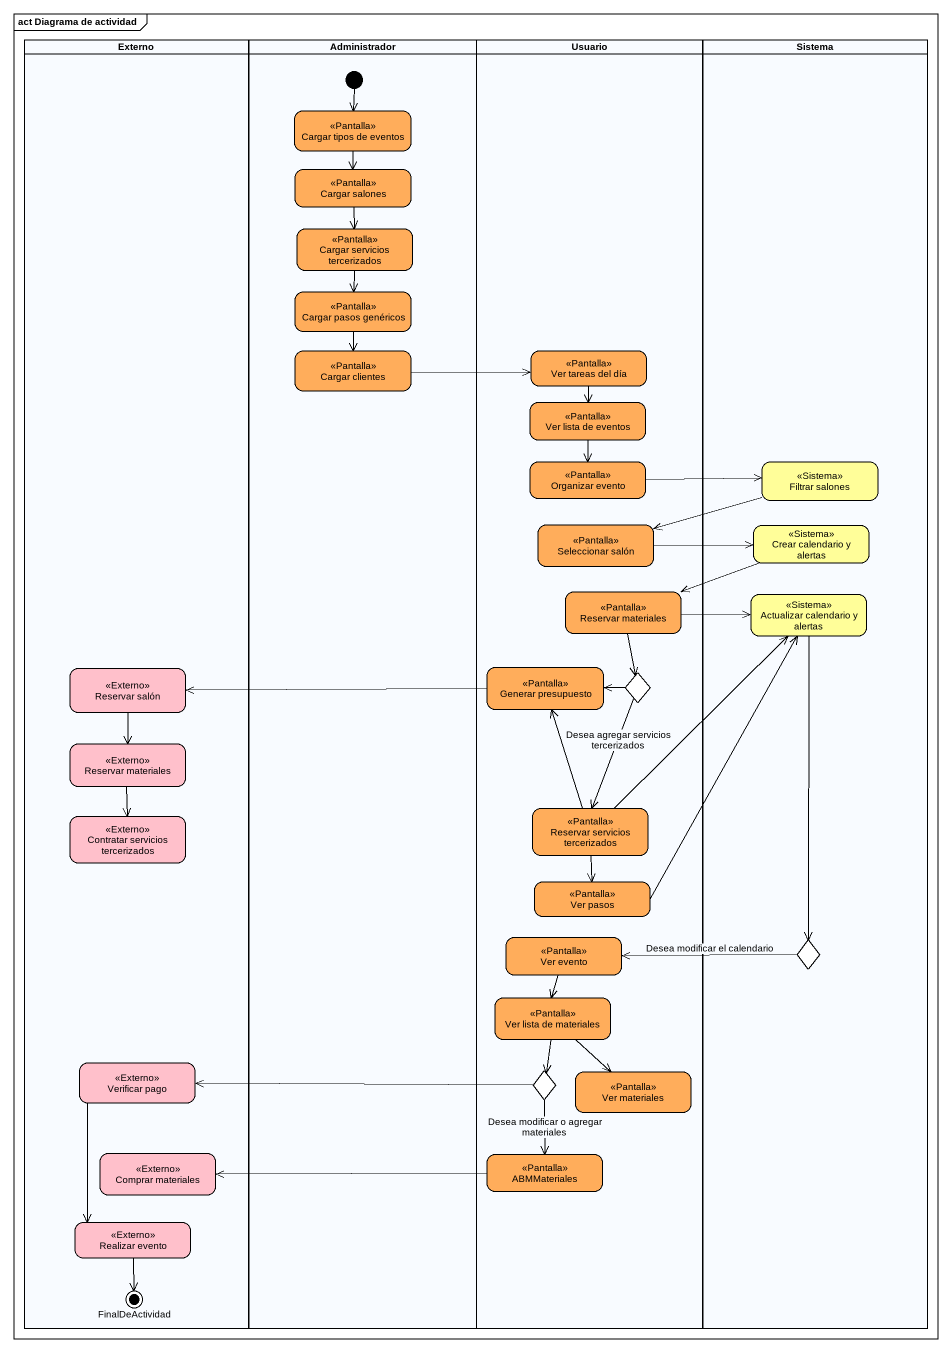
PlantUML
@startuml
mainframe act Diagrama de actividad
hide empty description
state Externo <<partition>> {
  state "Reservar salón" as Reservar_salón <<Externo>> #FFC0CB
  state "Reservar materiales" as Reservar_materiales_2 <<Externo>> #FFC0CB
  state "Contratar servicios tercerizados" as Contratar_servicios <<Externo>> #FFC0CB
  state "Verificar pago" as Verificar_pago <<Externo>> #FFC0CB
  state "Comprar materiales" as Comprar_materiales <<Externo>> #FFC0CB
  state "Realizar evento" as Realizar_evento <<Externo>> #FFC0CB
  state FinalDeActividad <<end>>
}
state Administrador <<partition>> {
  state "Cargar tipos de eventos" as Cargar_tipos_de_eventos <<Pantalla>> #FFAD5B
  state "Cargar salones" as Cargar_salones <<Pantalla>> #FFAD5B
  state "Cargar servicios tercerizados" as Cargar_servicios <<Pantalla>> #FFAD5B
  state "Cargar pasos genéricos" as Cargar_pasos_genéricos <<Pantalla>> #FFAD5B
  state "Cargar clientes" as Cargar_clientes <<Pantalla>> #FFAD5B
  [*] --> Cargar_tipos_de_eventos
}
state Usuario <<partition>> {
  state "Ver tareas del día" as Ver_tareas_del_día <<Pantalla>> #FFAD5B
  state "Ver lista de eventos" as Ver_lista_de_eventos <<Pantalla>> #FFAD5B
  state "Organizar evento" as Organizar_evento <<Pantalla>> #FFAD5B
  state "Seleccionar salón" as Seleccionar_salón <<Pantalla>> #FFAD5B
  state "Reservar materiales" as Reservar_materiales <<Pantalla>> #FFAD5B
  state "Generar presupuesto" as Generar_presupuesto <<Pantalla>> #FFAD5B
  state choice1 <<choice>> #99CCFF
  state "Reservar servicios tercerizados" as Reservar_servicios <<Pantalla>> #FFAD5B
  state "Ver pasos" as Ver_pasos <<Pantalla>> #FFAD5B
  state "Ver evento" as Ver_evento <<Pantalla>> #FFAD5B
  state "Ver lista de materiales" as Ver_lista_de_materiales <<Pantalla>> #FFAD5B
  state choice3 <<choice>> #99CCFF
  state "Ver materiales" as Ver_materiales <<Pantalla>> #FFAD5B
  state ABMMateriales <<Pantalla>> #FFAD5B
}
state Sistema <<partition>> {
  state "Filtrar salones" as Filtrar_salones <<Sistema>> #FFFE99
  state "Crear calendario y alertas" as Crear_calendario_y_alertas <<Sistema>> #FFFE99
  state "Actualizar calendario y alertas" as Actualizar_calendario_y <<Sistema>> #FFFE99
  state choice2 <<choice>> #99CCFF
}
Cargar_tipos_de_eventos --> Cargar_salones
Cargar_salones --> Cargar_servicios
Cargar_servicios --> Cargar_pasos_genéricos
Cargar_pasos_genéricos --> Cargar_clientes
Cargar_clientes -right-> Ver_tareas_del_día
Ver_tareas_del_día --> Ver_lista_de_eventos
Ver_lista_de_eventos --> Organizar_evento
Organizar_evento -right-> Filtrar_salones
Filtrar_salones -left-> Seleccionar_salón
Seleccionar_salón -right-> Crear_calendario_y_alertas
Crear_calendario_y_alertas -left-> Reservar_materiales
Reservar_materiales -right-> Actualizar_calendario_y
Reservar_materiales --> choice1
Actualizar_calendario_y --> choice2
Reservar_salón --> Reservar_materiales_2
Generar_presupuesto -left-> Reservar_salón
choice1 -left-> Generar_presupuesto
choice1 --> Reservar_servicios : Desea agregar servicios tercerizados
Reservar_materiales_2 --> Contratar_servicios
Reservar_servicios -up-> Actualizar_calendario_y
Reservar_servicios -up-> Generar_presupuesto
Reservar_servicios --> Ver_pasos
Ver_pasos -up-> Actualizar_calendario_y
Ver_evento --> Ver_lista_de_materiales
choice2 -left-> Ver_evento : Desea modificar el calendario
Ver_lista_de_materiales --> choice3
Ver_lista_de_materiales --> Ver_materiales
Verificar_pago --> Realizar_evento
choice3 -left-> Verificar_pago
choice3 --> ABMMateriales : Desea modificar o agregar materiales
ABMMateriales -left-> Comprar_materiales
Realizar_evento --> FinalDeActividad
@enduml
